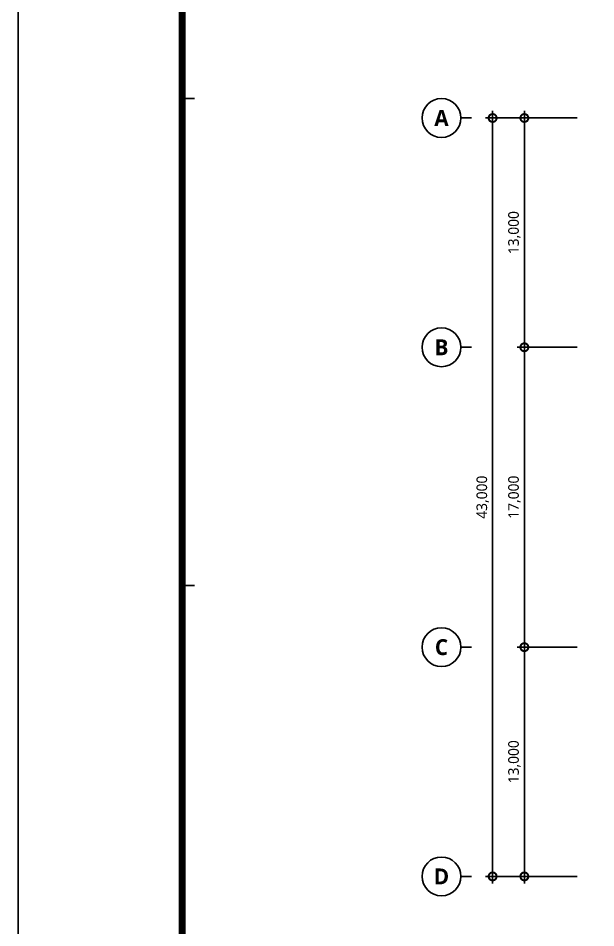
# Model space of a CAD drawing. Header units: millimetres. Extents: x -168200 to 336400, y -118800 to 0.
# Drawn here: x 0 to 32751, y -78814 to -27241 of the extents above; entities that cross this region are included whole.
import ezdxf
from ezdxf.enums import TextEntityAlignment as Align

# ---------------------------------------------------------------- set-up
doc = ezdxf.new("R2010")
doc.units = ezdxf.units.MM
doc.header["$LTSCALE"] = 2000
doc.layers.get('Defpoints').update_dxf_attribs({"color": 167})
for name, color, linetype in [('arch', 8, 'Continuous'), ('S', 4, 'Continuous'), ('SHT', 5, 'Continuous'), ('SYM-BUB', 3, 'Continuous')]:
    doc.layers.add(name, color=color, linetype=linetype)
doc.styles.add('$0$스타일1', font='malgun.ttf')
doc.styles.add('스타일2', font='malgunbd.ttf')
doc.dimstyles.new('CJA', dxfattribs={"dimscale": 300, "dimtxt": 2.7, "dimasz": 1, "dimexe": 2, "dimexo": 3, "dimgap": 1, "dimtad": 1, "dimdec": 0, "dimzin": 1, "dimdsep": 46, "dimlunit": 6, "dimtxsty": '$0$스타일1', "dimblk": 'CJDOT', "dimcen": 0.09, "dimdle": 1, "dimclrd": 256, "dimclre": 256, "dimclrt": 3, "dimadec": 0, "dimazin": 0, "dimtfac": 1, "dimtdec": 0, "dimtix": 1, "dimtmove": 2, "dimatfit": 3, "dimldrblk": 'CJDOT', "dimfxl": 1, "dimtolj": 1, "dimtzin": 1, "dimarcsym": 0})

# ---------------------------------------------------------------- blocks, each defined once
blk = doc.blocks.new('_DotSmall')
at = {"color": 0, "linetype": 'ByBlock', "const_width": 0.5}
blk.add_lwpolyline([(-0.0625, 0, 1), (0.0625, 0, 1)], format="xyb", close=True, dxfattribs=at)
blk = doc.blocks.new('*D30')
at = {"layer": 'arch', "color": 7, "lineweight": -2, "transparency": 16777216}
for p, q in [((31700, -32900), (26500, -32900)), ((26900, -76300), (26900, -32500)), ((31700, -75900), (26500, -75900))]:
    blk.add_line(p, q, dxfattribs=at)
at = {"layer": 'Defpoints', "color": 0, "transparency": 16777216}
for p in [(26900, -32900), (32300, -32900), (32300, -75900)]:
    blk.add_point(p, dxfattribs=at)
at = {"layer": 'arch', "color": 7, "lineweight": -2, "transparency": 16777216, "xscale": 900, "yscale": 900, "zscale": 900}
for p, rotation in [((26900, -32900), 90), ((26900, -75900), 270)]:
    blk.add_blockref('_DotSmall', p, dxfattribs=dict(at, rotation=rotation))
at = {"layer": 'arch', "color": 3, "transparency": 16777216, "insert": (26340, -54400), "char_height": 600, "attachment_point": 5, "rotation": 90, "style": '$0$스타일1'}
blk.add_mtext('\\A1;43,000', dxfattribs=at)
blk = doc.blocks.new('CJDOT')
blk.add_line((-2, 0), (2, 0))
at = {"const_width": 0.5}
blk.add_lwpolyline([(-0.25, 0, 1), (0.25, 0, 1)], format="xyb", close=True, dxfattribs=at)
blk = doc.blocks.new('*D21')
at = {"layer": 'arch', "color": 7, "lineweight": -2, "transparency": 16777216}
for p, q in [((31700, -32900), (28300, -32900)), ((28700, -32500), (28700, -46300)), ((31700, -45900), (28300, -45900))]:
    blk.add_line(p, q, dxfattribs=at)
at = {"layer": 'Defpoints', "color": 0, "transparency": 16777216}
for p in [(32300, -32900), (28700, -45900), (32300, -45900)]:
    blk.add_point(p, dxfattribs=at)
at = {"layer": 'arch', "color": 7, "lineweight": -2, "transparency": 16777216, "xscale": 900, "yscale": 900, "zscale": 900}
for p, rotation in [((28700, -32900), 90), ((28700, -45900), 270)]:
    blk.add_blockref('_DotSmall', p, dxfattribs=dict(at, rotation=rotation))
at = {"layer": 'arch', "color": 3, "transparency": 16777216, "insert": (28138, -39400), "char_height": 600, "attachment_point": 5, "rotation": 90, "style": '$0$스타일1'}
blk.add_mtext('\\A1;13,000', dxfattribs=at)
blk = doc.blocks.new('*D22')
at = {"layer": 'arch', "color": 7, "lineweight": -2, "transparency": 16777216}
for p, q in [((28700, -45500), (28700, -63300)), ((31700, -45900), (28300, -45900)), ((31700, -62900), (28300, -62900))]:
    blk.add_line(p, q, dxfattribs=at)
at = {"layer": 'Defpoints', "color": 0, "transparency": 16777216}
for p in [(32300, -45900), (28700, -62900), (32300, -62900)]:
    blk.add_point(p, dxfattribs=at)
at = {"layer": 'arch', "color": 7, "lineweight": -2, "transparency": 16777216, "xscale": 900, "yscale": 900, "zscale": 900}
for p, rotation in [((28700, -45900), 90), ((28700, -62900), 270)]:
    blk.add_blockref('_DotSmall', p, dxfattribs=dict(at, rotation=rotation))
at = {"layer": 'arch', "color": 3, "transparency": 16777216, "insert": (28138, -54400), "char_height": 600, "attachment_point": 5, "rotation": 90, "style": '$0$스타일1'}
blk.add_mtext('\\A1;17,000', dxfattribs=at)
blk = doc.blocks.new('*D23')
at = {"layer": 'arch', "color": 7, "lineweight": -2, "transparency": 16777216}
for p, q in [((31700, -62900), (28300, -62900)), ((28700, -62500), (28700, -76300)), ((31700, -75900), (28300, -75900))]:
    blk.add_line(p, q, dxfattribs=at)
at = {"layer": 'Defpoints', "color": 0, "transparency": 16777216}
for p in [(32300, -62900), (28700, -75900), (32300, -75900)]:
    blk.add_point(p, dxfattribs=at)
at = {"layer": 'arch', "color": 7, "lineweight": -2, "transparency": 16777216, "xscale": 900, "yscale": 900, "zscale": 900}
for p, rotation in [((28700, -62900), 90), ((28700, -75900), 270)]:
    blk.add_blockref('_DotSmall', p, dxfattribs=dict(at, rotation=rotation))
at = {"layer": 'arch', "color": 3, "transparency": 16777216, "insert": (28138, -69400), "char_height": 600, "attachment_point": 5, "rotation": 90, "style": '$0$스타일1'}
blk.add_mtext('\\A1;13,000', dxfattribs=at)
blk = doc.blocks.new('NEW_BUB')
at = {"layer": 'SYM-BUB', "color": 6}
blk.add_line((0, 3), (0, 0), dxfattribs=at)
blk.add_circle((0, 8.5), 5.5, dxfattribs=at)
at = {"layer": 'SYM-BUB', "color": 3, "style": '스타일2'}
blk.add_attdef('X', text='', height=4.5, dxfattribs=at).set_placement((0, 8.5), align=Align.MIDDLE)
blk = doc.blocks.new('XR-FORM-ET', base_point=(461, 408))
at = {"layer": 'SHT', "color": 171}
for p, q in [((9300, 87000), (10000, 87000)), ((9300, 59400), (10000, 59400))]:
    blk.add_line(p, q, dxfattribs=at)
at = {"layer": 'SHT'}
blk.add_lwpolyline([(0, 118800), (168200, 118800), (168200, 0), (0, 0)], close=True, dxfattribs=at)
at = {"layer": 'SHT', "const_width": 400}
blk.add_lwpolyline([(9300, 114600), (163900, 114600), (163900, 4200), (9300, 4200)], close=True, dxfattribs=at)

msp = doc.modelspace()

# ---------------------------------------------------------------- block references
at = {"layer": 'arch'}
ref = msp.add_blockref('NEW_BUB', (25700, -32900), dxfattribs=dict(at, xscale=200.0000000000001, yscale=200.0000000000001, zscale=200.0000000000001, rotation=90))
ref.add_attrib('X', 'A', dxfattribs={"layer": 'SYM-BUB', "color": 3, "height": 900, "style": '스타일2'}).set_placement((24000, -32900), align=Align.MIDDLE)
ref = msp.add_blockref('NEW_BUB', (25700, -45900), dxfattribs=dict(at, xscale=200.0000000000001, yscale=200.0000000000001, zscale=200.0000000000001, rotation=90))
ref.add_attrib('X', 'B', dxfattribs={"layer": 'SYM-BUB', "color": 3, "height": 900, "style": '스타일2'}).set_placement((24000, -45900), align=Align.MIDDLE)
ref = msp.add_blockref('NEW_BUB', (25700, -62900), dxfattribs=dict(at, xscale=200.0000000000001, yscale=200.0000000000001, zscale=200.0000000000001, rotation=90))
ref.add_attrib('X', 'C', dxfattribs={"layer": 'SYM-BUB', "color": 3, "height": 900, "style": '스타일2'}).set_placement((24000, -62900), align=Align.MIDDLE)
ref = msp.add_blockref('NEW_BUB', (25700, -75900), dxfattribs=dict(at, xscale=200.0000000000001, yscale=200.0000000000001, zscale=200.0000000000001, rotation=90))
ref.add_attrib('X', 'D', dxfattribs={"layer": 'SYM-BUB', "color": 3, "height": 900, "style": '스타일2'}).set_placement((24000, -75900), align=Align.MIDDLE)
at = {"layer": 'S'}
msp.add_blockref('XR-FORM-ET', (461, -118391.6), dxfattribs=at)

# ---------------------------------------------------------------- dimensions: what is measured, and where the dimension line sits
at = {"layer": 'arch'}
for base, p1, p2, angle, picture, middle in [((26900, -32900), (32300, -75900), (32300, -32900), 270, '*D30', (26339.7, -54400)), ((28700, -45900), (32300, -32900), (32300, -45900), 90, '*D21', (28138, -39400)), ((28700, -62900), (32300, -45900), (32300, -62900), 270, '*D22', (28138, -54400)), ((28700, -75900), (32300, -62900), (32300, -75900), 270, '*D23', (28138, -69400))]:
    dim = msp.add_linear_dim(base=base, p1=p1, p2=p2, angle=angle, dimstyle='CJA', override={"dimscale": 200, "dimtxt": 3, "dimasz": 4.5, "dimblk1": 'DotSmall', "dimblk2": 'DotSmall', "dimsah": 1, "dimdle": 2, "dimclrd": 7, "dimclre": 7}, dxfattribs=at)
    dim.commit()
    dim.dimension.update_dxf_attribs({"geometry": picture, "text_midpoint": middle})

doc.saveas('drawing.dxf')
